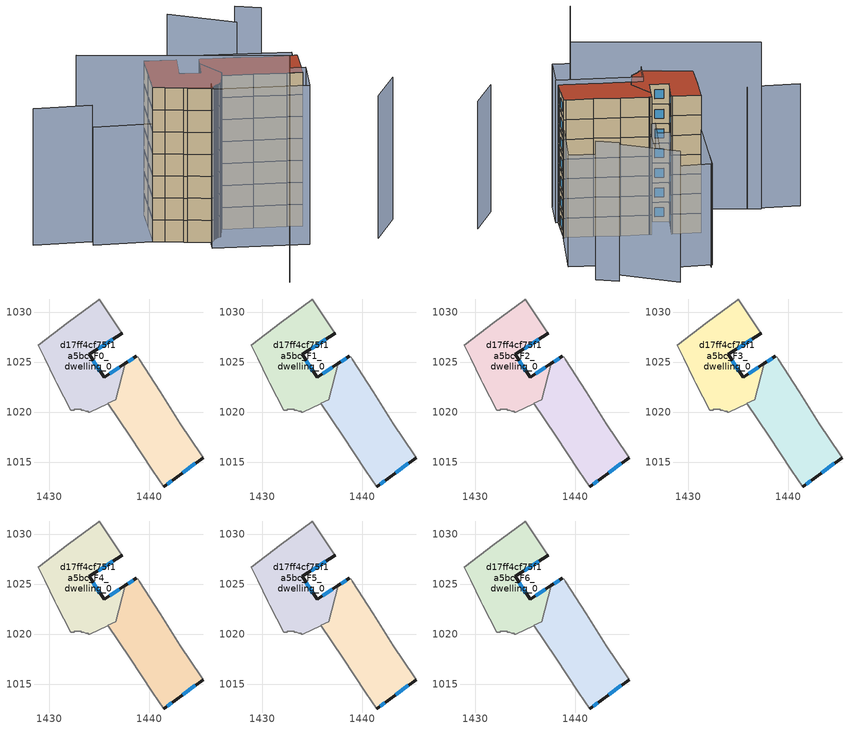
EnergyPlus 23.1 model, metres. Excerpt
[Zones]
d17ff4cf75f1a5bc_F0_dwelling_0
 floor ground (EU_floor_Construction): 1434.97,1031.28 1437.17,1027.98 1437.27,1027.88 1433.96,1025.78 1435.46,1023.48 1437.6,1024.88 1436.65,1021.27 1435.86,1020.87 1434.06,1019.97 1433.96,1019.97 1433.86,1020.08 1433.66,1020.07 1433.46,1020.17 1433.26,1020.17 1433.16,1020.27 1433.06,1020.27 1432.86,1020.28 1432.56,1020.28 1432.46,1020.17 1432.16,1020.17 1430.76,1022.88 1430.56,1023.28 1429.56,1025.38 1428.86,1026.68 1431.86,1028.98 1434.87,1031.18 z0
 wall outside (EU_wall_Construction): 1437.6,1024.88 1435.46,1023.48 1433.96,1025.78 1437.27,1027.88 z0:3
 wall adiabatic (EU_wall_Construction): 1437.27,1027.88 1437.17,1027.98 1434.97,1031.28 1434.87,1031.18 1431.86,1028.98 1428.86,1026.68 1429.56,1025.38 1430.56,1023.28 1430.76,1022.88 1432.16,1020.17 1432.46,1020.17 1432.56,1020.28 1432.86,1020.28 1433.06,1020.27 1433.16,1020.27 1433.26,1020.17 1433.46,1020.17 1433.66,1020.07 1433.86,1020.08 1433.96,1019.97 1434.06,1019.97 1435.86,1020.87 z0:3
 wall to d17ff4cf75f1a5bc_F0_dwelling_1 (EU_wall_Construction): 1435.86,1020.87 1436.65,1021.27 1437.6,1024.88 z0:3
 window (EU_Window_Construction): 1434.87,1026.36 1436.36,1027.3 / 1435.05,1024.11 1434.38,1025.14 / 1437.01,1024.49 1436.05,1023.86 z0.83:2.17
d17ff4cf75f1a5bc_F0_dwelling_1
 floor ground (EU_floor_Construction): 1441.07,1022.07 1443.07,1018.87 1445.17,1015.77 1445.37,1015.47 1442.57,1013.37 1441.47,1012.57 1440.37,1014.17 1438.06,1017.67 1435.86,1020.87 1436.65,1021.27 1437.6,1024.88 1438.67,1025.58 1438.87,1025.48 1438.97,1025.28 z0
 wall outside (EU_wall_Construction): 1441.47,1012.57 1442.57,1013.37 1445.37,1015.47 / 1438.67,1025.58 1437.6,1024.88 z0:3
 wall adiabatic (EU_wall_Construction): 1445.37,1015.47 1445.17,1015.77 1443.07,1018.87 1441.07,1022.07 1438.97,1025.28 1438.87,1025.48 1438.67,1025.58 / 1435.86,1020.87 1438.06,1017.67 1440.37,1014.17 1441.47,1012.57 z0:3
 window (EU_Window_Construction): 1443.34,1013.94 1444.6,1014.89 / 1441.77,1012.79 1442.26,1013.15 / 1438.37,1025.38 1437.9,1025.07 z0.83:2.17
d17ff4cf75f1a5bc_F1_dwelling_0
 floor to d17ff4cf75f1a5bc_F0_dwelling_0 (EU_floor_Construction): 1434.97,1031.28 1437.17,1027.98 1437.27,1027.88 1433.96,1025.78 1435.46,1023.48 1437.6,1024.88 1436.65,1021.27 1434.06,1019.97 1433.96,1019.97 1433.86,1020.08 1433.66,1020.07 1433.46,1020.17 1433.26,1020.17 1433.16,1020.27 1433.06,1020.27 1432.86,1020.28 1432.56,1020.28 1432.46,1020.17 1432.16,1020.17 1430.76,1022.88 1430.56,1023.28 1429.56,1025.38 1428.86,1026.68 1431.86,1028.98 1434.87,1031.18 z3
 wall outside (EU_wall_Construction): 1437.6,1024.88 1435.46,1023.48 1433.96,1025.78 1437.27,1027.88 z3:6
 wall adiabatic (EU_wall_Construction): 1437.27,1027.88 1437.17,1027.98 1434.97,1031.28 1434.87,1031.18 1431.86,1028.98 1428.86,1026.68 1429.56,1025.38 1430.56,1023.28 1430.76,1022.88 1432.16,1020.17 1432.46,1020.17 1432.56,1020.28 1432.86,1020.28 1433.06,1020.27 1433.16,1020.27 1433.26,1020.17 1433.46,1020.17 1433.66,1020.07 1433.86,1020.08 1433.96,1019.97 1434.06,1019.97 1435.86,1020.87 z3:6
 wall to d17ff4cf75f1a5bc_F1_dwelling_1 (EU_wall_Construction): 1435.86,1020.87 1436.65,1021.27 1437.6,1024.88 z3:6
 window (EU_Window_Construction): 1434.87,1026.36 1436.36,1027.3 / 1435.05,1024.11 1434.38,1025.14 / 1437.01,1024.49 1436.05,1023.86 z3.83:5.17
d17ff4cf75f1a5bc_F1_dwelling_1
 floor to d17ff4cf75f1a5bc_F0_dwelling_1 (EU_floor_Construction): 1441.07,1022.07 1443.07,1018.87 1445.17,1015.77 1445.37,1015.47 1442.57,1013.37 1441.47,1012.57 1440.37,1014.17 1438.06,1017.67 1435.86,1020.87 1436.65,1021.27 1437.6,1024.88 1438.67,1025.58 1438.87,1025.48 1438.97,1025.28 z3
 wall outside (EU_wall_Construction): 1441.47,1012.57 1442.57,1013.37 1445.37,1015.47 / 1438.67,1025.58 1437.6,1024.88 z3:6
 wall adiabatic (EU_wall_Construction): 1445.37,1015.47 1445.17,1015.77 1443.07,1018.87 1441.07,1022.07 1438.97,1025.28 1438.87,1025.48 1438.67,1025.58 / 1435.86,1020.87 1438.06,1017.67 1440.37,1014.17 1441.47,1012.57 z3:6
 window (EU_Window_Construction): 1443.34,1013.94 1444.6,1014.89 / 1441.77,1012.79 1442.26,1013.15 / 1438.37,1025.38 1437.9,1025.07 z3.83:5.17
d17ff4cf75f1a5bc_F2_dwelling_0
 floor to d17ff4cf75f1a5bc_F1_dwelling_0 (EU_floor_Construction): 1434.97,1031.28 1437.17,1027.98 1437.27,1027.88 1433.96,1025.78 1435.46,1023.48 1437.6,1024.88 1436.65,1021.27 1434.06,1019.97 1433.96,1019.97 1433.86,1020.08 1433.66,1020.07 1433.46,1020.17 1433.26,1020.17 1433.16,1020.27 1433.06,1020.27 1432.86,1020.28 1432.56,1020.28 1432.46,1020.17 1432.16,1020.17 1430.76,1022.88 1430.56,1023.28 1429.56,1025.38 1428.86,1026.68 1431.86,1028.98 1434.87,1031.18 z6
 wall outside (EU_wall_Construction): 1437.6,1024.88 1435.46,1023.48 1433.96,1025.78 1437.27,1027.88 z6:9
 wall adiabatic (EU_wall_Construction): 1437.27,1027.88 1437.17,1027.98 1434.97,1031.28 1434.87,1031.18 1431.86,1028.98 1428.86,1026.68 1429.56,1025.38 1430.56,1023.28 1430.76,1022.88 1432.16,1020.17 1432.46,1020.17 1432.56,1020.28 1432.86,1020.28 1433.06,1020.27 1433.16,1020.27 1433.26,1020.17 1433.46,1020.17 1433.66,1020.07 1433.86,1020.08 1433.96,1019.97 1434.06,1019.97 1435.86,1020.87 z6:9
 wall to d17ff4cf75f1a5bc_F2_dwelling_1 (EU_wall_Construction): 1435.86,1020.87 1436.65,1021.27 1437.6,1024.88 z6:9
 window (EU_Window_Construction): 1434.87,1026.36 1436.36,1027.3 / 1435.05,1024.11 1434.38,1025.14 / 1437.01,1024.49 1436.05,1023.86 z6.83:8.17
d17ff4cf75f1a5bc_F2_dwelling_1
 floor to d17ff4cf75f1a5bc_F1_dwelling_1 (EU_floor_Construction): 1441.07,1022.07 1443.07,1018.87 1445.17,1015.77 1445.37,1015.47 1442.57,1013.37 1441.47,1012.57 1440.37,1014.17 1438.06,1017.67 1435.86,1020.87 1436.65,1021.27 1437.6,1024.88 1438.67,1025.58 1438.87,1025.48 1438.97,1025.28 z6
 wall outside (EU_wall_Construction): 1441.47,1012.57 1442.57,1013.37 1445.37,1015.47 / 1438.67,1025.58 1437.6,1024.88 z6:9
 wall adiabatic (EU_wall_Construction): 1445.37,1015.47 1445.17,1015.77 1443.07,1018.87 1441.07,1022.07 1438.97,1025.28 1438.87,1025.48 1438.67,1025.58 / 1435.86,1020.87 1438.06,1017.67 1440.37,1014.17 1441.47,1012.57 z6:9
 window (EU_Window_Construction): 1443.34,1013.94 1444.6,1014.89 / 1441.77,1012.79 1442.26,1013.15 / 1438.37,1025.38 1437.9,1025.07 z6.83:8.17
d17ff4cf75f1a5bc_F3_dwelling_0
 floor to d17ff4cf75f1a5bc_F2_dwelling_0 (EU_floor_Construction): 1434.97,1031.28 1437.17,1027.98 1437.27,1027.88 1433.96,1025.78 1435.46,1023.48 1437.6,1024.88 1436.65,1021.27 1434.06,1019.97 1433.96,1019.97 1433.86,1020.08 1433.66,1020.07 1433.46,1020.17 1433.26,1020.17 1433.16,1020.27 1433.06,1020.27 1432.86,1020.28 1432.56,1020.28 1432.46,1020.17 1432.16,1020.17 1430.76,1022.88 1430.56,1023.28 1429.56,1025.38 1428.86,1026.68 1431.86,1028.98 1434.87,1031.18 z9
 wall outside (EU_wall_Construction): 1437.6,1024.88 1435.46,1023.48 1433.96,1025.78 1437.27,1027.88 z9:12
 wall adiabatic (EU_wall_Construction): 1437.27,1027.88 1437.17,1027.98 1434.97,1031.28 1434.87,1031.18 1431.86,1028.98 1428.86,1026.68 1429.56,1025.38 1430.56,1023.28 1430.76,1022.88 1432.16,1020.17 1432.46,1020.17 1432.56,1020.28 1432.86,1020.28 1433.06,1020.27 1433.16,1020.27 1433.26,1020.17 1433.46,1020.17 1433.66,1020.07 1433.86,1020.08 1433.96,1019.97 1434.06,1019.97 1435.86,1020.87 z9:12
 wall to d17ff4cf75f1a5bc_F3_dwelling_1 (EU_wall_Construction): 1435.86,1020.87 1436.65,1021.27 1437.6,1024.88 z9:12
 window (EU_Window_Construction): 1434.87,1026.36 1436.36,1027.3 / 1435.05,1024.11 1434.38,1025.14 / 1437.01,1024.49 1436.05,1023.86 z9.83:11.17
d17ff4cf75f1a5bc_F3_dwelling_1
 floor to d17ff4cf75f1a5bc_F2_dwelling_1 (EU_floor_Construction): 1441.07,1022.07 1443.07,1018.87 1445.17,1015.77 1445.37,1015.47 1442.57,1013.37 1441.47,1012.57 1440.37,1014.17 1438.06,1017.67 1435.86,1020.87 1436.65,1021.27 1437.6,1024.88 1438.67,1025.58 1438.87,1025.48 1438.97,1025.28 z9
 wall outside (EU_wall_Construction): 1441.47,1012.57 1442.57,1013.37 1445.37,1015.47 / 1438.67,1025.58 1437.6,1024.88 z9:12
 wall adiabatic (EU_wall_Construction): 1445.37,1015.47 1445.17,1015.77 1443.07,1018.87 1441.07,1022.07 1438.97,1025.28 1438.87,1025.48 1438.67,1025.58 / 1435.86,1020.87 1438.06,1017.67 1440.37,1014.17 1441.47,1012.57 z9:12
 window (EU_Window_Construction): 1443.34,1013.94 1444.6,1014.89 / 1441.77,1012.79 1442.26,1013.15 / 1438.37,1025.38 1437.9,1025.07 z9.83:11.17
d17ff4cf75f1a5bc_F4_dwelling_0
 floor to d17ff4cf75f1a5bc_F3_dwelling_0 (EU_floor_Construction): 1434.97,1031.28 1437.17,1027.98 1437.27,1027.88 1433.96,1025.78 1435.46,1023.48 1437.6,1024.88 1436.65,1021.27 1434.06,1019.97 1433.96,1019.97 1433.86,1020.08 1433.66,1020.07 1433.46,1020.17 1433.26,1020.17 1433.16,1020.27 1433.06,1020.27 1432.86,1020.28 1432.56,1020.28 1432.46,1020.17 1432.16,1020.17 1430.76,1022.88 1430.56,1023.28 1429.56,1025.38 1428.86,1026.68 1431.86,1028.98 1434.87,1031.18 z12
 wall outside (EU_wall_Construction): 1437.6,1024.88 1435.46,1023.48 1433.96,1025.78 1437.27,1027.88 z12:15
 wall adiabatic (EU_wall_Construction): 1437.27,1027.88 1437.17,1027.98 1434.97,1031.28 1434.87,1031.18 1431.86,1028.98 1428.86,1026.68 1429.56,1025.38 1430.56,1023.28 1430.76,1022.88 1432.16,1020.17 1432.46,1020.17 1432.56,1020.28 1432.86,1020.28 1433.06,1020.27 1433.16,1020.27 1433.26,1020.17 1433.46,1020.17 1433.66,1020.07 1433.86,1020.08 1433.96,1019.97 1434.06,1019.97 1435.86,1020.87 z12:15
 wall to d17ff4cf75f1a5bc_F4_dwelling_1 (EU_wall_Construction): 1435.86,1020.87 1436.65,1021.27 1437.6,1024.88 z12:15
 window (EU_Window_Construction): 1434.87,1026.36 1436.36,1027.3 / 1435.05,1024.11 1434.38,1025.14 / 1437.01,1024.49 1436.05,1023.86 z12.83:14.17
d17ff4cf75f1a5bc_F4_dwelling_1
 floor to d17ff4cf75f1a5bc_F3_dwelling_1 (EU_floor_Construction): 1441.07,1022.07 1443.07,1018.87 1445.17,1015.77 1445.37,1015.47 1442.57,1013.37 1441.47,1012.57 1440.37,1014.17 1438.06,1017.67 1435.86,1020.87 1436.65,1021.27 1437.6,1024.88 1438.67,1025.58 1438.87,1025.48 1438.97,1025.28 z12
 wall outside (EU_wall_Construction): 1441.47,1012.57 1442.57,1013.37 1445.37,1015.47 / 1438.67,1025.58 1437.6,1024.88 z12:15
 wall adiabatic (EU_wall_Construction): 1445.37,1015.47 1445.17,1015.77 1443.07,1018.87 1441.07,1022.07 1438.97,1025.28 1438.87,1025.48 1438.67,1025.58 / 1435.86,1020.87 1438.06,1017.67 1440.37,1014.17 1441.47,1012.57 z12:15
 window (EU_Window_Construction): 1443.34,1013.94 1444.6,1014.89 / 1441.77,1012.79 1442.26,1013.15 / 1438.37,1025.38 1437.9,1025.07 z12.83:14.17
d17ff4cf75f1a5bc_F5_dwelling_0
 floor to d17ff4cf75f1a5bc_F4_dwelling_0 (EU_floor_Construction): 1434.97,1031.28 1437.17,1027.98 1437.27,1027.88 1433.96,1025.78 1435.46,1023.48 1437.6,1024.88 1436.65,1021.27 1434.06,1019.97 1433.96,1019.97 1433.86,1020.08 1433.66,1020.07 1433.46,1020.17 1433.26,1020.17 1433.16,1020.27 1433.06,1020.27 1432.86,1020.28 1432.56,1020.28 1432.46,1020.17 1432.16,1020.17 1430.76,1022.88 1430.56,1023.28 1429.56,1025.38 1428.86,1026.68 1431.86,1028.98 1434.87,1031.18 z15
 wall outside (EU_wall_Construction): 1437.6,1024.88 1435.46,1023.48 1433.96,1025.78 1437.27,1027.88 z15:18
 wall adiabatic (EU_wall_Construction): 1437.27,1027.88 1437.17,1027.98 1434.97,1031.28 1434.87,1031.18 1431.86,1028.98 1428.86,1026.68 1429.56,1025.38 1430.56,1023.28 1430.76,1022.88 1432.16,1020.17 1432.46,1020.17 1432.56,1020.28 1432.86,1020.28 1433.06,1020.27 1433.16,1020.27 1433.26,1020.17 1433.46,1020.17 1433.66,1020.07 1433.86,1020.08 1433.96,1019.97 1434.06,1019.97 1435.86,1020.87 z15:18
 wall to d17ff4cf75f1a5bc_F5_dwelling_1 (EU_wall_Construction): 1435.86,1020.87 1436.65,1021.27 1437.6,1024.88 z15:18
 window (EU_Window_Construction): 1434.87,1026.36 1436.36,1027.3 / 1435.05,1024.11 1434.38,1025.14 / 1437.01,1024.49 1436.05,1023.86 z15.83:17.17
d17ff4cf75f1a5bc_F5_dwelling_1
 floor to d17ff4cf75f1a5bc_F4_dwelling_1 (EU_floor_Construction): 1441.07,1022.07 1443.07,1018.87 1445.17,1015.77 1445.37,1015.47 1442.57,1013.37 1441.47,1012.57 1440.37,1014.17 1438.06,1017.67 1435.86,1020.87 1436.65,1021.27 1437.6,1024.88 1438.67,1025.58 1438.87,1025.48 1438.97,1025.28 z15
 wall outside (EU_wall_Construction): 1441.47,1012.57 1442.57,1013.37 1445.37,1015.47 / 1438.67,1025.58 1437.6,1024.88 z15:18
 wall adiabatic (EU_wall_Construction): 1445.37,1015.47 1445.17,1015.77 1443.07,1018.87 1441.07,1022.07 1438.97,1025.28 1438.87,1025.48 1438.67,1025.58 / 1435.86,1020.87 1438.06,1017.67 1440.37,1014.17 1441.47,1012.57 z15:18
 window (EU_Window_Construction): 1443.34,1013.94 1444.6,1014.89 / 1441.77,1012.79 1442.26,1013.15 / 1438.37,1025.38 1437.9,1025.07 z15.83:17.17
d17ff4cf75f1a5bc_F6_dwelling_0
 floor to d17ff4cf75f1a5bc_F5_dwelling_0 (EU_floor_Construction): 1434.97,1031.28 1437.17,1027.98 1437.27,1027.88 1433.96,1025.78 1435.46,1023.48 1437.6,1024.88 1436.65,1021.27 1434.06,1019.97 1433.96,1019.97 1433.86,1020.08 1433.66,1020.07 1433.46,1020.17 1433.26,1020.17 1433.16,1020.27 1433.06,1020.27 1432.86,1020.28 1432.56,1020.28 1432.46,1020.17 1432.16,1020.17 1430.76,1022.88 1430.56,1023.28 1429.56,1025.38 1428.86,1026.68 1431.86,1028.98 1434.87,1031.18 z18
 wall outside (EU_wall_Construction): 1437.6,1024.88 1435.46,1023.48 1433.96,1025.78 1437.27,1027.88 z18:21
 wall adiabatic (EU_wall_Construction): 1437.27,1027.88 1437.17,1027.98 1434.97,1031.28 1434.87,1031.18 1431.86,1028.98 1428.86,1026.68 1429.56,1025.38 1430.56,1023.28 1430.76,1022.88 1432.16,1020.17 1432.46,1020.17 1432.56,1020.28 1432.86,1020.28 1433.06,1020.27 1433.16,1020.27 1433.26,1020.17 1433.46,1020.17 1433.66,1020.07 1433.86,1020.08 1433.96,1019.97 1434.06,1019.97 1435.86,1020.87 z18:21
 wall to d17ff4cf75f1a5bc_F6_dwelling_1 (EU_wall_Construction): 1435.86,1020.87 1436.65,1021.27 1437.6,1024.88 z18:21
 window (EU_Window_Construction): 1434.87,1026.36 1436.36,1027.3 / 1435.05,1024.11 1434.38,1025.14 / 1437.01,1024.49 1436.05,1023.86 z18.83:20.17
 roof outside (EU_roof_Construction): 1436.65,1021.27 1437.6,1024.88 1435.46,1023.48 1433.96,1025.78 1437.27,1027.88 1437.17,1027.98 1434.97,1031.28 1434.87,1031.18 1431.86,1028.98 1428.86,1026.68 1429.56,1025.38 1430.56,1023.28 1430.76,1022.88 1432.16,1020.17 1432.46,1020.17 1432.56,1020.28 1432.86,1020.28 1433.06,1020.27 1433.16,1020.27 1433.26,1020.17 1433.46,1020.17 1433.66,1020.07 1433.86,1020.08 1433.96,1019.97 1434.06,1019.97 z21
d17ff4cf75f1a5bc_F6_dwelling_1
 floor to d17ff4cf75f1a5bc_F5_dwelling_1 (EU_floor_Construction): 1441.07,1022.07 1443.07,1018.87 1445.17,1015.77 1445.37,1015.47 1442.57,1013.37 1441.47,1012.57 1440.37,1014.17 1438.06,1017.67 1435.86,1020.87 1436.65,1021.27 1437.6,1024.88 1438.67,1025.58 1438.87,1025.48 1438.97,1025.28 z18
 wall outside (EU_wall_Construction): 1441.47,1012.57 1442.57,1013.37 1445.37,1015.47 / 1438.67,1025.58 1437.6,1024.88 z18:21
 wall adiabatic (EU_wall_Construction): 1445.37,1015.47 1445.17,1015.77 1443.07,1018.87 1441.07,1022.07 1438.97,1025.28 1438.87,1025.48 1438.67,1025.58 / 1435.86,1020.87 1438.06,1017.67 1440.37,1014.17 1441.47,1012.57 z18:21
 window (EU_Window_Construction): 1443.34,1013.94 1444.6,1014.89 / 1441.77,1012.79 1442.26,1013.15 / 1438.37,1025.38 1437.9,1025.07 z18.83:20.17
 roof outside (EU_roof_Construction): 1445.37,1015.47 1445.17,1015.77 1443.07,1018.87 1441.07,1022.07 1438.97,1025.28 1438.87,1025.48 1438.67,1025.58 1437.6,1024.88 1436.65,1021.27 1435.86,1020.87 1438.06,1017.67 1440.37,1014.17 1441.47,1012.57 1442.57,1013.37 z21
shading: 1442.92,1002.84 1448.37,1003.76 z0:19.4; 1435,1022.27 1441.67,1012.27 / 1441.67,1012.27 1437.42,1009.43 / 1437.42,1009.43 1430.75,1019.44 / 1430.75,1019.44 1435,1022.27 z0:21.7; 1424.45,1034.99 1436.82,1011.88 / 1436.82,1011.88 1426.9,1006.56 z0:25.4; 1445.28,1015.41 1438.47,1026.05 / 1438.47,1026.05 1446.18,1030.98 / 1446.18,1030.98 1452.98,1020.34 / 1452.98,1020.34 1445.28,1015.41 z0:17; 1454.77,1025.57 1453.68,1028.67 z0:21.1; 1434.59,1031 1443.07,1037.38 / 1443.07,1037.38 1447.27,1031.81 / 1447.27,1031.81 1438.79,1025.42 / 1438.79,1025.42 1434.59,1031 z0:15.4; 1451.97,1027.46 1449.88,1036.08 z0:19.9; 1443.76,1037.63 1428.86,1026.68 / 1428.86,1026.68 1424.48,1032.64 z0:16.1; 1425.36,1033.29 1421.04,1039.16 z0:18.6
[Building]
EU S2 Campaign: North Axis=0; Terrain=City; Solar Distribution=FullExterior
[Site:Location]
Lyon-Bron: Latitude=45.75; Longitude=5; Time Zone=1; Elevation=198
[SizingPeriod:WeatherFileDays]
AnnualSizingPeriod: Begin Month=1; Begin Day of Month=1; End Month=12; End Day of Month=31; Day of Week for Start Day=Monday; Use Weather File Daylight Saving Period=No; Use Weather File Rain and Snow Indicators=No
[MATERIAL]
EU_InternalMass_Material: Roughness=MediumRough; Thickness=0.1; Conductivity=1; Density=1800; Specific Heat=900; Thermal Absorptance=0.9; Solar Absorptance=0.7; Visible Absorptance=0.7
[MATERIAL:NOMASS] Roughness=MediumRough; Thermal Absorptance=0.9; Solar Absorptance=0.7; Visible Absorptance=0.7
Name | Thermal Resistance
EU_wall_NoMass | 0.87146
EU_roof_NoMass | 0.842276
EU_floor_NoMass | 0.496999
[WINDOWMATERIAL:SIMPLEGLAZINGSYSTEM]
EU_Window_SimpleGlazing: UFactor=2.2525; Solar Heat Gain Coefficient=0.76; Visible Transmittance=0.76
[CONSTRUCTION]
EU_wall_Construction: EU_wall_NoMass
EU_roof_Construction: EU_roof_NoMass
EU_floor_Construction: EU_floor_NoMass
EU_Window_Construction: EU_Window_SimpleGlazing
EU_InternalMass_Construction: EU_InternalMass_Material
[ZONE] Type=1; Multiplier=1; Ceiling Height=autocalculate; Floor Area=autocalculate; Part of Total Floor Area=Yes
Name | Volume
d17ff4cf75f1a5bc_F0_dwelling_0 | 162.138
d17ff4cf75f1a5bc_F1_dwelling_0; d17ff4cf75f1a5bc_F2_dwelling_0; d17ff4cf75f1a5bc_F3_dwelling_0; d17ff4cf75f1a5bc_F4_dwelling_0; d17ff4cf75f1a5bc_F5_dwelling_0; d17ff4cf75f1a5bc_F6_dwelling_0 | 162.141
d17ff4cf75f1a5bc_F0_dwelling_1 | 164.445
d17ff4cf75f1a5bc_F1_dwelling_1; d17ff4cf75f1a5bc_F2_dwelling_1; d17ff4cf75f1a5bc_F3_dwelling_1; d17ff4cf75f1a5bc_F4_dwelling_1; d17ff4cf75f1a5bc_F5_dwelling_1; d17ff4cf75f1a5bc_F6_dwelling_1 | 164.446
[INTERNALMASS] Construction=EU_InternalMass_Construction
Name | Zone or ZoneList | Surface Area
d17ff4cf75f1a5bc_F0_dwelling_0_EU_InternalMass | d17ff4cf75f1a5bc_F0_dwelling_0 | 54.0487
d17ff4cf75f1a5bc_F0_dwelling_1_EU_InternalMass | d17ff4cf75f1a5bc_F0_dwelling_1 | 54.8162
d17ff4cf75f1a5bc_F1_dwelling_0_EU_InternalMass | d17ff4cf75f1a5bc_F1_dwelling_0 | 54.0487
d17ff4cf75f1a5bc_F1_dwelling_1_EU_InternalMass | d17ff4cf75f1a5bc_F1_dwelling_1 | 54.8162
d17ff4cf75f1a5bc_F2_dwelling_0_EU_InternalMass | d17ff4cf75f1a5bc_F2_dwelling_0 | 54.0487
d17ff4cf75f1a5bc_F2_dwelling_1_EU_InternalMass | d17ff4cf75f1a5bc_F2_dwelling_1 | 54.8162
d17ff4cf75f1a5bc_F3_dwelling_0_EU_InternalMass | d17ff4cf75f1a5bc_F3_dwelling_0 | 54.0487
d17ff4cf75f1a5bc_F3_dwelling_1_EU_InternalMass | d17ff4cf75f1a5bc_F3_dwelling_1 | 54.8162
d17ff4cf75f1a5bc_F4_dwelling_0_EU_InternalMass | d17ff4cf75f1a5bc_F4_dwelling_0 | 54.0487
d17ff4cf75f1a5bc_F4_dwelling_1_EU_InternalMass | d17ff4cf75f1a5bc_F4_dwelling_1 | 54.8162
d17ff4cf75f1a5bc_F5_dwelling_0_EU_InternalMass | d17ff4cf75f1a5bc_F5_dwelling_0 | 54.0487
d17ff4cf75f1a5bc_F5_dwelling_1_EU_InternalMass | d17ff4cf75f1a5bc_F5_dwelling_1 | 54.8162
d17ff4cf75f1a5bc_F6_dwelling_0_EU_InternalMass | d17ff4cf75f1a5bc_F6_dwelling_0 | 54.0487
d17ff4cf75f1a5bc_F6_dwelling_1_EU_InternalMass | d17ff4cf75f1a5bc_F6_dwelling_1 | 54.8162
[OTHEREQUIPMENT] Fuel Type=Electricity; Design Level Calculation Method=Watts/Area; Power per Zone Floor Area=1; Fraction Latent=0; Fraction Radiant=0; Fraction Lost=0; Carbon Dioxide Generation Rate=0; EndUse Subcategory=EU_Step8_InternalGains
Name | Zone or ZoneList or Space or SpaceList | Schedule
EU_Step8_InternalGain_d17ff4cf75f1a5bc_F0_dwelling_0_f000 | d17ff4cf75f1a5bc_F0_dwelling_0 | EU_Step8_GainSchedule_d17ff4cf75f1a5bc_F0_dwelling_0_f000
EU_Step8_InternalGain_d17ff4cf75f1a5bc_F0_dwelling_1_f000 | d17ff4cf75f1a5bc_F0_dwelling_1 | EU_Step8_GainSchedule_d17ff4cf75f1a5bc_F0_dwelling_1_f000
EU_Step8_InternalGain_d17ff4cf75f1a5bc_F1_dwelling_0_f000 | d17ff4cf75f1a5bc_F1_dwelling_0 | EU_Step8_GainSchedule_d17ff4cf75f1a5bc_F1_dwelling_0_f000
EU_Step8_InternalGain_d17ff4cf75f1a5bc_F1_dwelling_1_f000 | d17ff4cf75f1a5bc_F1_dwelling_1 | EU_Step8_GainSchedule_d17ff4cf75f1a5bc_F1_dwelling_1_f000
EU_Step8_InternalGain_d17ff4cf75f1a5bc_F2_dwelling_0_f000 | d17ff4cf75f1a5bc_F2_dwelling_0 | EU_Step8_GainSchedule_d17ff4cf75f1a5bc_F2_dwelling_0_f000
EU_Step8_InternalGain_d17ff4cf75f1a5bc_F2_dwelling_1_f000 | d17ff4cf75f1a5bc_F2_dwelling_1 | EU_Step8_GainSchedule_d17ff4cf75f1a5bc_F2_dwelling_1_f000
EU_Step8_InternalGain_d17ff4cf75f1a5bc_F3_dwelling_0_f000 | d17ff4cf75f1a5bc_F3_dwelling_0 | EU_Step8_GainSchedule_d17ff4cf75f1a5bc_F3_dwelling_0_f000
EU_Step8_InternalGain_d17ff4cf75f1a5bc_F3_dwelling_1_f000 | d17ff4cf75f1a5bc_F3_dwelling_1 | EU_Step8_GainSchedule_d17ff4cf75f1a5bc_F3_dwelling_1_f000
EU_Step8_InternalGain_d17ff4cf75f1a5bc_F4_dwelling_0_f000 | d17ff4cf75f1a5bc_F4_dwelling_0 | EU_Step8_GainSchedule_d17ff4cf75f1a5bc_F4_dwelling_0_f000
EU_Step8_InternalGain_d17ff4cf75f1a5bc_F4_dwelling_1_f000 | d17ff4cf75f1a5bc_F4_dwelling_1 | EU_Step8_GainSchedule_d17ff4cf75f1a5bc_F4_dwelling_1_f000
EU_Step8_InternalGain_d17ff4cf75f1a5bc_F5_dwelling_0_f000 | d17ff4cf75f1a5bc_F5_dwelling_0 | EU_Step8_GainSchedule_d17ff4cf75f1a5bc_F5_dwelling_0_f000
EU_Step8_InternalGain_d17ff4cf75f1a5bc_F5_dwelling_1_f000 | d17ff4cf75f1a5bc_F5_dwelling_1 | EU_Step8_GainSchedule_d17ff4cf75f1a5bc_F5_dwelling_1_f000
EU_Step8_InternalGain_d17ff4cf75f1a5bc_F6_dwelling_0_f000 | d17ff4cf75f1a5bc_F6_dwelling_0 | EU_Step8_GainSchedule_d17ff4cf75f1a5bc_F6_dwelling_0_f000
EU_Step8_InternalGain_d17ff4cf75f1a5bc_F6_dwelling_1_f000 | d17ff4cf75f1a5bc_F6_dwelling_1 | EU_Step8_GainSchedule_d17ff4cf75f1a5bc_F6_dwelling_1_f000
[ZONEVENTILATION:DESIGNFLOWRATE] Schedule=EU_AlwaysOn; Design Flow Rate Calculation Method=AirChanges/Hour; Air Changes per Hour=0.425; Ventilation Type=Natural; Fan Pressure Rise=0; Fan Total Efficiency=1; Constant Term Coefficient=1; Temperature Term Coefficient=0; Velocity Term Coefficient=0; Velocity Squared Term Coefficient=0; Minimum Indoor Temperature=-100; Maximum Indoor Temperature=100; Delta Temperature=-100; Minimum Outdoor Temperature=-100; Maximum Outdoor Temperature=100; Maximum Wind Speed=40
Name | Zone or ZoneList or Space or SpaceList
EU_ConstantAir_d17ff4cf75f1a5bc_F0_dwelling_0 | d17ff4cf75f1a5bc_F0_dwelling_0
EU_ConstantAir_d17ff4cf75f1a5bc_F0_dwelling_1 | d17ff4cf75f1a5bc_F0_dwelling_1
EU_ConstantAir_d17ff4cf75f1a5bc_F1_dwelling_0 | d17ff4cf75f1a5bc_F1_dwelling_0
EU_ConstantAir_d17ff4cf75f1a5bc_F1_dwelling_1 | d17ff4cf75f1a5bc_F1_dwelling_1
EU_ConstantAir_d17ff4cf75f1a5bc_F2_dwelling_0 | d17ff4cf75f1a5bc_F2_dwelling_0
EU_ConstantAir_d17ff4cf75f1a5bc_F2_dwelling_1 | d17ff4cf75f1a5bc_F2_dwelling_1
EU_ConstantAir_d17ff4cf75f1a5bc_F3_dwelling_0 | d17ff4cf75f1a5bc_F3_dwelling_0
EU_ConstantAir_d17ff4cf75f1a5bc_F3_dwelling_1 | d17ff4cf75f1a5bc_F3_dwelling_1
EU_ConstantAir_d17ff4cf75f1a5bc_F4_dwelling_0 | d17ff4cf75f1a5bc_F4_dwelling_0
EU_ConstantAir_d17ff4cf75f1a5bc_F4_dwelling_1 | d17ff4cf75f1a5bc_F4_dwelling_1
EU_ConstantAir_d17ff4cf75f1a5bc_F5_dwelling_0 | d17ff4cf75f1a5bc_F5_dwelling_0
EU_ConstantAir_d17ff4cf75f1a5bc_F5_dwelling_1 | d17ff4cf75f1a5bc_F5_dwelling_1
EU_ConstantAir_d17ff4cf75f1a5bc_F6_dwelling_0 | d17ff4cf75f1a5bc_F6_dwelling_0
EU_ConstantAir_d17ff4cf75f1a5bc_F6_dwelling_1 | d17ff4cf75f1a5bc_F6_dwelling_1
[HVACTEMPLATE:THERMOSTAT] Constant Heating Setpoint=20; Constant Cooling Setpoint=50
EU_HeatOnly_d17ff4cf75f1a5bc_F0_dwelling_0; EU_HeatOnly_d17ff4cf75f1a5bc_F0_dwelling_1; EU_HeatOnly_d17ff4cf75f1a5bc_F1_dwelling_0; EU_HeatOnly_d17ff4cf75f1a5bc_F1_dwelling_1; EU_HeatOnly_d17ff4cf75f1a5bc_F2_dwelling_0; EU_HeatOnly_d17ff4cf75f1a5bc_F2_dwelling_1; EU_HeatOnly_d17ff4cf75f1a5bc_F3_dwelling_0; EU_HeatOnly_d17ff4cf75f1a5bc_F3_dwelling_1; EU_HeatOnly_d17ff4cf75f1a5bc_F4_dwelling_0; EU_HeatOnly_d17ff4cf75f1a5bc_F4_dwelling_1; EU_HeatOnly_d17ff4cf75f1a5bc_F5_dwelling_0; EU_HeatOnly_d17ff4cf75f1a5bc_F5_dwelling_1; EU_HeatOnly_d17ff4cf75f1a5bc_F6_dwelling_0; EU_HeatOnly_d17ff4cf75f1a5bc_F6_dwelling_1
[HVACTEMPLATE:ZONE:IDEALLOADSAIRSYSTEM] System Availability Schedule=EU_AlwaysOn; Maximum Heating Supply Air Temperature=50; Minimum Cooling Supply Air Temperature=13; Maximum Heating Supply Air Humidity Ratio=0.0156; Minimum Cooling Supply Air Humidity Ratio=0.0077; Heating Limit=NoLimit; Cooling Limit=NoLimit; Heating Availability Schedule=EU_AlwaysOn; Cooling Availability Schedule=EU_CoolingOff; Dehumidification Control Type=ConstantSensibleHeatRatio; Cooling Sensible Heat Ratio=0.7; Dehumidification Setpoint=60; Humidification Control Type=None; Humidification Setpoint=30; Outdoor Air Method=None; Outdoor Air Flow Rate per Person=0.00944; Outdoor Air Flow Rate per Zone Floor Area=0; Outdoor Air Flow Rate per Zone=0; Demand Controlled Ventilation Type=None; Outdoor Air Economizer Type=NoEconomizer; Heat Recovery Type=None; Sensible Heat Recovery Effectiveness=0.7; Latent Heat Recovery Effectiveness=0.65
Name | Template Thermostat
d17ff4cf75f1a5bc_F0_dwelling_0 | EU_HeatOnly_d17ff4cf75f1a5bc_F0_dwelling_0
d17ff4cf75f1a5bc_F0_dwelling_1 | EU_HeatOnly_d17ff4cf75f1a5bc_F0_dwelling_1
d17ff4cf75f1a5bc_F1_dwelling_0 | EU_HeatOnly_d17ff4cf75f1a5bc_F1_dwelling_0
d17ff4cf75f1a5bc_F1_dwelling_1 | EU_HeatOnly_d17ff4cf75f1a5bc_F1_dwelling_1
d17ff4cf75f1a5bc_F2_dwelling_0 | EU_HeatOnly_d17ff4cf75f1a5bc_F2_dwelling_0
d17ff4cf75f1a5bc_F2_dwelling_1 | EU_HeatOnly_d17ff4cf75f1a5bc_F2_dwelling_1
d17ff4cf75f1a5bc_F3_dwelling_0 | EU_HeatOnly_d17ff4cf75f1a5bc_F3_dwelling_0
d17ff4cf75f1a5bc_F3_dwelling_1 | EU_HeatOnly_d17ff4cf75f1a5bc_F3_dwelling_1
d17ff4cf75f1a5bc_F4_dwelling_0 | EU_HeatOnly_d17ff4cf75f1a5bc_F4_dwelling_0
d17ff4cf75f1a5bc_F4_dwelling_1 | EU_HeatOnly_d17ff4cf75f1a5bc_F4_dwelling_1
d17ff4cf75f1a5bc_F5_dwelling_0 | EU_HeatOnly_d17ff4cf75f1a5bc_F5_dwelling_0
d17ff4cf75f1a5bc_F5_dwelling_1 | EU_HeatOnly_d17ff4cf75f1a5bc_F5_dwelling_1
d17ff4cf75f1a5bc_F6_dwelling_0 | EU_HeatOnly_d17ff4cf75f1a5bc_F6_dwelling_0
d17ff4cf75f1a5bc_F6_dwelling_1 | EU_HeatOnly_d17ff4cf75f1a5bc_F6_dwelling_1
[SIZING:ZONE] Zone Cooling Design Supply Air Temperature Input Method=SupplyAirTemperature; Zone Cooling Design Supply Air Temperature=13; Zone Heating Design Supply Air Temperature Input Method=SupplyAirTemperature; Zone Heating Design Supply Air Temperature=50; Zone Cooling Design Supply Air Humidity Ratio=0.008; Zone Heating Design Supply Air Humidity Ratio=0.008; Cooling Design Air Flow Method=DesignDay; Cooling Design Air Flow Rate=0; Cooling Minimum Air Flow per Zone Floor Area=0.000762; Cooling Minimum Air Flow=0; Cooling Minimum Air Flow Fraction=0.2; Heating Design Air Flow Method=DesignDay; Heating Design Air Flow Rate=0; Heating Maximum Air Flow per Zone Floor Area=0.002032; Heating Maximum Air Flow=0.141576; Heating Maximum Air Flow Fraction=0.3; Account for Dedicated Outdoor Air System=No; Dedicated Outdoor Air System Control Strategy=NeutralSupplyAir; Dedicated Outdoor Air Low Setpoint Temperature for Design=autosize; Dedicated Outdoor Air High Setpoint Temperature for Design=autosize; Zone Load Sizing Method=Sensible Load Only No Latent Load; Zone Latent Cooling Design Supply Air Humidity Ratio Input Method=HumidityRatioDifference; Zone Cooling Design Supply Air Humidity Ratio Difference=0.005; Zone Latent Heating Design Supply Air Humidity Ratio Input Method=HumidityRatioDifference; Zone Humidification Design Supply Air Humidity Ratio Difference=0.005
d17ff4cf75f1a5bc_F0_dwelling_0; d17ff4cf75f1a5bc_F0_dwelling_1; d17ff4cf75f1a5bc_F1_dwelling_0; d17ff4cf75f1a5bc_F1_dwelling_1; d17ff4cf75f1a5bc_F2_dwelling_0; d17ff4cf75f1a5bc_F2_dwelling_1; d17ff4cf75f1a5bc_F3_dwelling_0; d17ff4cf75f1a5bc_F3_dwelling_1; d17ff4cf75f1a5bc_F4_dwelling_0; d17ff4cf75f1a5bc_F4_dwelling_1; d17ff4cf75f1a5bc_F5_dwelling_0; d17ff4cf75f1a5bc_F5_dwelling_1; d17ff4cf75f1a5bc_F6_dwelling_0; d17ff4cf75f1a5bc_F6_dwelling_1
[SCHEDULE:CONSTANT]
Name | Hourly Value
EU_AlwaysOn | 1
EU_CoolingOff | 0
[SCHEDULE:FILE] Column Number=1; Rows to Skip at Top=0; Number of Hours of Data=8760; Column Separator=Comma; Interpolate to Timestep=No; Minutes per Item=60; Adjust Schedule for Daylight Savings=Yes
Name | File
EU_Step8_GainSchedule_d17ff4cf75f1a5bc_F0_dwelling_0_f000 | ../../schedules/d17ff4cf75f1a5bc/d17ff4cf75f1a5bc_F0_dwelling_0_f000_gain.csv
EU_Step8_GainSchedule_d17ff4cf75f1a5bc_F0_dwelling_1_f000 | ../../schedules/d17ff4cf75f1a5bc/d17ff4cf75f1a5bc_F0_dwelling_1_f000_gain.csv
EU_Step8_GainSchedule_d17ff4cf75f1a5bc_F1_dwelling_0_f000 | ../../schedules/d17ff4cf75f1a5bc/d17ff4cf75f1a5bc_F1_dwelling_0_f000_gain.csv
EU_Step8_GainSchedule_d17ff4cf75f1a5bc_F1_dwelling_1_f000 | ../../schedules/d17ff4cf75f1a5bc/d17ff4cf75f1a5bc_F1_dwelling_1_f000_gain.csv
EU_Step8_GainSchedule_d17ff4cf75f1a5bc_F2_dwelling_0_f000 | ../../schedules/d17ff4cf75f1a5bc/d17ff4cf75f1a5bc_F2_dwelling_0_f000_gain.csv
EU_Step8_GainSchedule_d17ff4cf75f1a5bc_F2_dwelling_1_f000 | ../../schedules/d17ff4cf75f1a5bc/d17ff4cf75f1a5bc_F2_dwelling_1_f000_gain.csv
EU_Step8_GainSchedule_d17ff4cf75f1a5bc_F3_dwelling_0_f000 | ../../schedules/d17ff4cf75f1a5bc/d17ff4cf75f1a5bc_F3_dwelling_0_f000_gain.csv
EU_Step8_GainSchedule_d17ff4cf75f1a5bc_F3_dwelling_1_f000 | ../../schedules/d17ff4cf75f1a5bc/d17ff4cf75f1a5bc_F3_dwelling_1_f000_gain.csv
EU_Step8_GainSchedule_d17ff4cf75f1a5bc_F4_dwelling_0_f000 | ../../schedules/d17ff4cf75f1a5bc/d17ff4cf75f1a5bc_F4_dwelling_0_f000_gain.csv
EU_Step8_GainSchedule_d17ff4cf75f1a5bc_F4_dwelling_1_f000 | ../../schedules/d17ff4cf75f1a5bc/d17ff4cf75f1a5bc_F4_dwelling_1_f000_gain.csv
EU_Step8_GainSchedule_d17ff4cf75f1a5bc_F5_dwelling_0_f000 | ../../schedules/d17ff4cf75f1a5bc/d17ff4cf75f1a5bc_F5_dwelling_0_f000_gain.csv
EU_Step8_GainSchedule_d17ff4cf75f1a5bc_F5_dwelling_1_f000 | ../../schedules/d17ff4cf75f1a5bc/d17ff4cf75f1a5bc_F5_dwelling_1_f000_gain.csv
EU_Step8_GainSchedule_d17ff4cf75f1a5bc_F6_dwelling_0_f000 | ../../schedules/d17ff4cf75f1a5bc/d17ff4cf75f1a5bc_F6_dwelling_0_f000_gain.csv
EU_Step8_GainSchedule_d17ff4cf75f1a5bc_F6_dwelling_1_f000 | ../../schedules/d17ff4cf75f1a5bc/d17ff4cf75f1a5bc_F6_dwelling_1_f000_gain.csv
